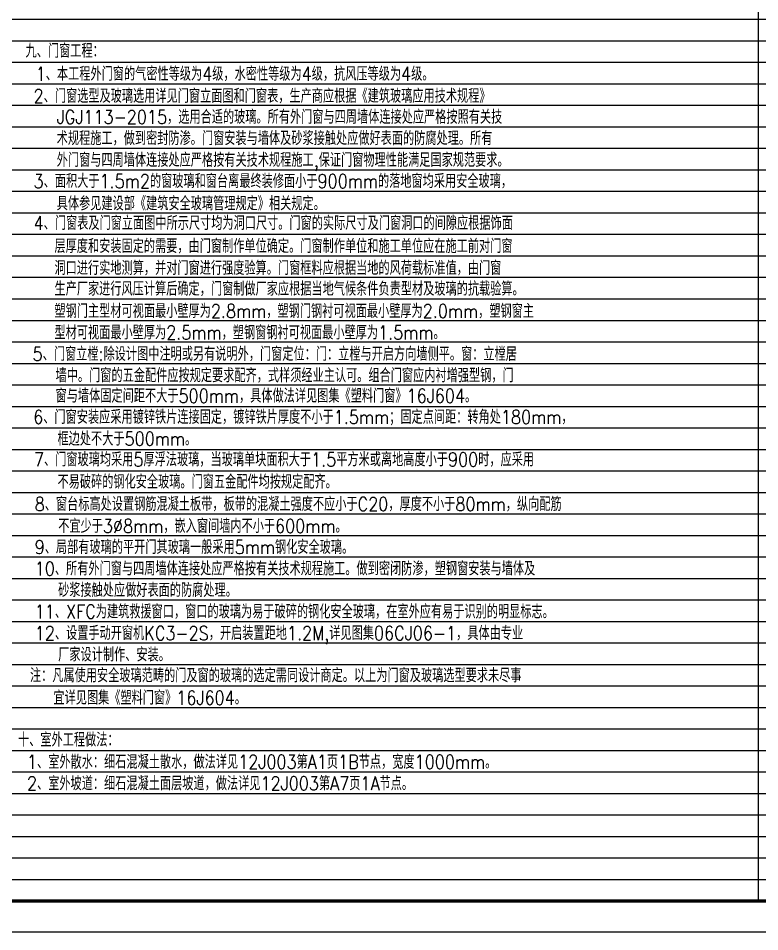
# Model space of a CAD drawing. Extents: x 4678611 to 4812712, y -485691 to -238224.
# Drawn here: x 4738615 to 4762732, y -359784 to -330052 of the extents above; entities that cross this region are included whole.
import ezdxf

# ---------------------------------------------------------------- set-up
doc = ezdxf.new("R2010")
doc.units = 0
doc.header["$LTSCALE"] = 1000
doc.header["$MEASUREMENT"] = 0
doc.layers.get('0').update_dxf_attribs({"linetype": 'CONTINUOUS'})
doc.layers.add('PUB_TITLE', color=4, linetype='CONTINUOUS')
doc.layers.add('图层线', color=8, linetype='CONTINUOUS')
doc.styles.add('HZ1', font='txt.shx', dxfattribs={"bigfont": 'hzdx.shx'})

msp = doc.modelspace()

# ---------------------------------------------------------------- linework, layer by layer
at = {"layer": 'PUB_TITLE'}
msp.add_lwpolyline([(4708672.5, -359783.9), (4792772.5, -359783.9), (4792772.5, -300383.9), (4708672.5, -300383.9)], close=True, dxfattribs=at)
at = {"layer": 'PUB_TITLE', "const_width": 100}
msp.add_lwpolyline([(4711172.5, -358783.9), (4791772.5, -358783.9), (4791772.5, -301383.9), (4711172.5, -301383.9)], close=True, dxfattribs=at)
at = {"layer": '图层线'}
for p, q in [((4762693.5, -358783.9), (4762693.5, -301383.9)), ((4711172.5, -330083.9), (4791772.5, -330083.9)), ((4711172.5, -330783.9), (4791772.5, -330783.9)), ((4711172.5, -331483.9), (4791772.5, -331483.9)), ((4711172.5, -332183.9), (4791772.5, -332183.9)), ((4711172.5, -332883.9), (4791772.5, -332883.9)), ((4711172.5, -333583.9), (4791772.5, -333583.9)), ((4711172.5, -334283.9), (4791772.5, -334283.9)), ((4711172.5, -334983.9), (4791772.5, -334983.9)), ((4711172.5, -335683.9), (4791772.5, -335683.9)), ((4711172.5, -336383.9), (4791772.5, -336383.9)), ((4711172.5, -337083.9), (4791772.5, -337083.9)), ((4711172.5, -337783.9), (4791772.5, -337783.9)), ((4711172.5, -338483.9), (4791772.5, -338483.9)), ((4711172.5, -339183.9), (4791772.5, -339183.9)), ((4711172.5, -339883.9), (4791772.5, -339883.9)), ((4711172.5, -340583.9), (4791772.5, -340583.9)), ((4711172.5, -341283.9), (4791772.5, -341283.9)), ((4711172.5, -341983.9), (4791772.5, -341983.9)), ((4711172.5, -342683.9), (4791772.5, -342683.9)), ((4711172.5, -343383.9), (4791772.5, -343383.9)), ((4711172.5, -344083.9), (4791772.5, -344083.9)), ((4711172.5, -344783.9), (4791772.5, -344783.9)), ((4711172.5, -345483.9), (4791772.5, -345483.9)), ((4711172.5, -346183.9), (4791772.5, -346183.9)), ((4711172.5, -346883.9), (4791772.5, -346883.9)), ((4711172.5, -347583.9), (4791772.5, -347583.9)), ((4711172.5, -348283.9), (4791772.5, -348283.9)), ((4711172.5, -348983.9), (4791772.5, -348983.9)), ((4711172.5, -349683.9), (4791772.5, -349683.9)), ((4711172.5, -350383.9), (4791772.5, -350383.9)), ((4711172.5, -351083.9), (4791772.5, -351083.9)), ((4711172.5, -351783.9), (4791772.5, -351783.9)), ((4711172.5, -352483.9), (4791772.5, -352483.9)), ((4711172.5, -353183.9), (4773772.5, -353183.9)), ((4711172.5, -353883.9), (4773772.5, -353883.9)), ((4711172.5, -354583.9), (4773772.5, -354583.9)), ((4711172.5, -355283.9), (4773772.5, -355283.9)), ((4711172.5, -355983.9), (4773772.5, -355983.9)), ((4711172.5, -356683.9), (4773772.5, -356683.9)), ((4711172.5, -357383.9), (4773772.5, -357383.9)), ((4711172.5, -358083.9), (4773772.5, -358083.9))]:
    msp.add_line(p, q, dxfattribs=at)

# ---------------------------------------------------------------- texts
at = {"color": 6, "style": 'HZ1', "width": 0.85}
for s, p in [('九、门窗工程：', (4738852, -331336)), ('十、室外工程做法：', (4738606.9, -353761))]:
    msp.add_text(s, height=450, dxfattribs=at).set_placement(p)
at = {"color": 4, "style": 'HZ1', "width": 0.85}
for s, p in [('1、本工程外门窗的气密性等级为4级，水密性等级为4级，抗风压等级为4级。', (4739182, -332086)), ('2、门窗选型及玻璃选用详见门窗立面图和门窗表，生产商应根据《建筑玻璃应用技术规程》', (4739113.2, -332805.9)), ('JGJ113-2015，选用合适的玻璃。所有外门窗与四周墙体连接处应严格按照有关技', (4739865.3, -333488.9)), ('术规程施工，做到密封防渗。门窗安装与墙体及砂浆接触处应做好表面的防腐处理。所有', (4739865.3, -334182.6)), ('外门窗与四周墙体连接处应严格按有关技术规程施工,保证门窗物理性能满足国家规范要求。', (4739865.3, -334889.5)), ('3、面积大于1.5m2的窗玻璃和窗台离最终装修面小于900mm的落地窗均采用安全玻璃，', (4739113.2, -335576.7)), ('具体参见建设部《建筑安全玻璃管理规定》相关规定。', (4739865.3, -336305.4)), ('4、门窗表及门窗立面图中所示尺寸均为洞口尺寸。门窗的实际尺寸及门窗洞口的间隙应根据饰面', (4739113.2, -336943)), ('层厚度和安装固定的需要，由门窗制作单位确定。门窗制作单位和施工单位应在施工前对门窗', (4739792.7, -337693)), ('洞口进行实地测算，并对门窗进行强度验算。门窗框料应根据当地的风荷载标准值，由门窗', (4739792.7, -338406.1)), ('生产厂家进行风压计算后确定，门窗制做厂家应根据当地气候条件负责型材及玻璃的抗载验算。', (4739792.7, -339082.3)), ('塑钢门主型材可视面最小壁厚为2.8mm，塑钢门钢衬可视面最小壁厚为2.0mm，塑钢窗主', (4739792.7, -339807)), ('型材可视面最小壁厚为2.5mm，塑钢窗钢衬可视面最小壁厚为1.5mm。', (4739792.7, -340507)), ('5、门窗立樘:除设计图中注明或另有说明外，门窗定位：门：立樘与开启方向墙侧平。窗：立樘居', (4739080.8, -341202.7)), ('墙中。门窗的五金配件应按规定要求配齐，式样须经业主认可。组合门窗应内衬增强型钢，门', (4739829.7, -341901.5)), ('窗与墙体固定间距不大于500mm，具体做法详见图集《塑料门窗》16J604。', (4739829.7, -342565.1)), ('6、门窗安装应采用镀锌铁片连接固定，镀锌铁片厚度不小于1.5mm；固定点间距：转角处180mm，', (4739100.4, -343255.1)), ('框边处不大于500mm。', (4739891.2, -343962.8)), ('7、门窗玻璃均采用5厚浮法玻璃，当玻璃单块面积大于1.5平方米或离地高度小于900时，应采用', (4739124.8, -344637.1)), ('不易破碎的钢化安全玻璃。门窗五金配件均按规定配齐。', (4739891.2, -345362.8)), ('8、窗台标高处设置钢筋混凝土板带，板带的混凝土强度不应小于C20，厚度不小于80mm，纵向配筋', (4739149.6, -346089.1)), ('不宜少于3%%C8mm，嵌入窗间墙内不小于600mm。', (4739913.4, -346803.1)), ('9、局部有玻璃的平开门其玻璃一般采用5mm钢化安全玻璃。', (4739149.6, -347489.1)), ('10、所有外门窗与四周墙体连接处应严格按有关技术规程施工。做到密闭防渗，塑钢窗安装与墙体及', (4739149.6, -348189.1)), ('砂浆接触处应做好表面的防腐处理。', (4739910.8, -348889.1)), ('11、XFC为建筑救援窗口，窗口的玻璃为易于破碎的钢化安全玻璃，在室外应有易于识别的明显标志。', (4739149.6, -349589.1)), ('12、设置手动开窗机KC3-2S，开启装置距地1.2M,详见图集06CJ06-1，具体由专业', (4739149.6, -350289.1)), ('厂家设计制作、安装。', (4739913.4, -350989.1)), ('注：凡属使用安全玻璃范畴的门及窗的玻璃的选定需同设计商定。以上为门窗及玻璃选型要求未尽事', (4738995.7, -351666)), ('宜详见图集《塑料门窗》16J604。', (4739757.8, -352393.9)), ('1、室外散水：细石混凝土散水，做法详见12J003第A1页1B节点，宽度1000mm。', (4738897.5, -354481)), ('2、室外坡道：细石混凝土面层坡道，做法详见12J003第A7页1A节点。', (4738897.5, -355180.5))]:
    msp.add_text(s, height=450, dxfattribs=at).set_placement(p)

doc.saveas('drawing.dxf')
